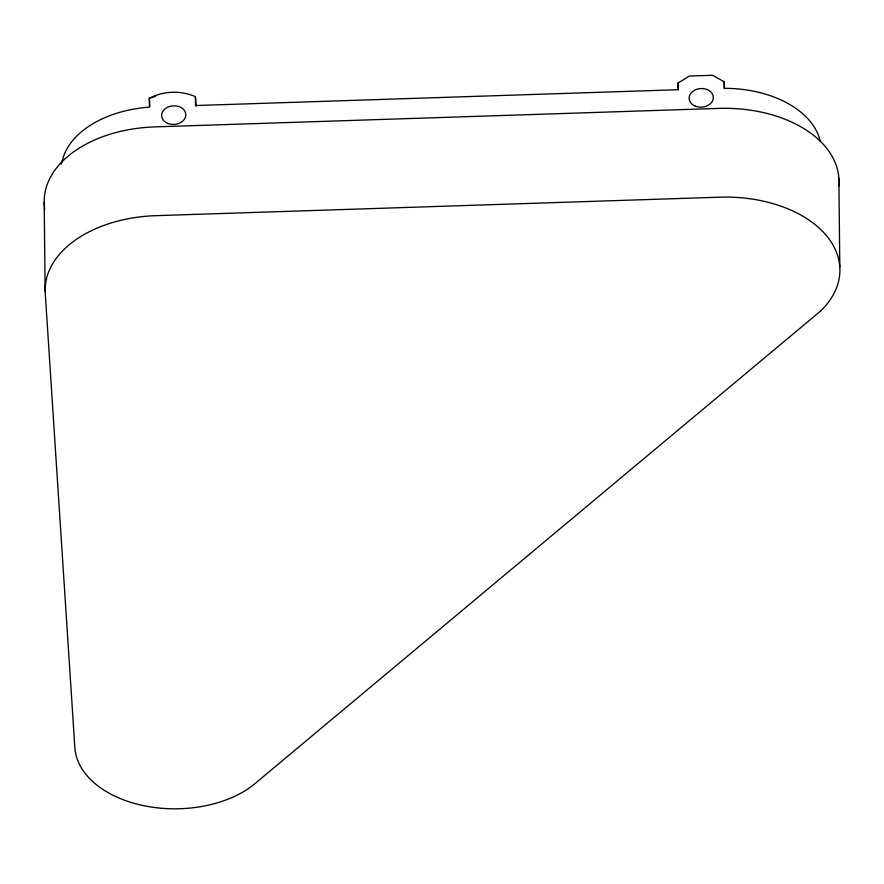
<?xml version="1.0" encoding="UTF-8"?>
<svg xmlns="http://www.w3.org/2000/svg" width="884" height="884" viewBox="0 0 884 884"><rect width="100%" height="100%" fill="white"/><g stroke="black" fill="none" stroke-linecap="round" stroke-linejoin="round"><path stroke-width="1.33" d="M61.118 164.269L61.361 163.175M61.836 162.822A98.091 62.654 -0.6 0 1 147.506 107.307L149.429 107.163L149.33 98.29C163.374 90.831 180.944 90.245 195.441 96.665L195.541 105.539L678.061 89.715L677.995 83.063L689.454 76.024L712.515 75.273L724.118 81.726L724.56 88.466M154.799 95.881L155.076 96.5L149.33 98.29L149.86 106.389M677.995 83.063L678.437 89.837M195.441 96.665L196.06 106.157M44.653 209.806L44.288 204.292A115.395 73.715 -0.6 0 1 154.788 126.898L718.78 108.4A115.395 73.715 -0.6 0 1 838.739 185.96M838.872 178.248L839.8 267.023M724.118 81.726L724.195 88.389L729.433 88.389A98.069 62.642 -0.6 0 1 820.264 141.219M44.211 202.37L45.139 291.145M820.606 311.024L252.559 785.622L246.36 789.976A100.975 64.499 -0.6 0 1 138.534 804.506A100.975 64.499 -0.6 0 1 74.853 747.621L45.228 293.079A115.395 73.715 -0.6 0 1 155.717 215.674L719.709 197.187A115.395 73.715 -0.6 0 1 825.059 234.017A115.395 73.715 -0.6 0 1 820.606 311.024M167.761 123.406A12.122 9.315 -3.7 0 0 185.828 114.743A12.122 9.315 -3.7 0 0 167.584 107.262A12.122 9.315 -3.7 0 0 167.761 123.406M695.244 106.113A12.122 9.315 -3.7 0 0 713.322 97.439A12.122 9.315 -3.7 0 0 695.078 89.969A12.122 9.315 -3.7 0 0 695.244 106.113"/></g></svg>
